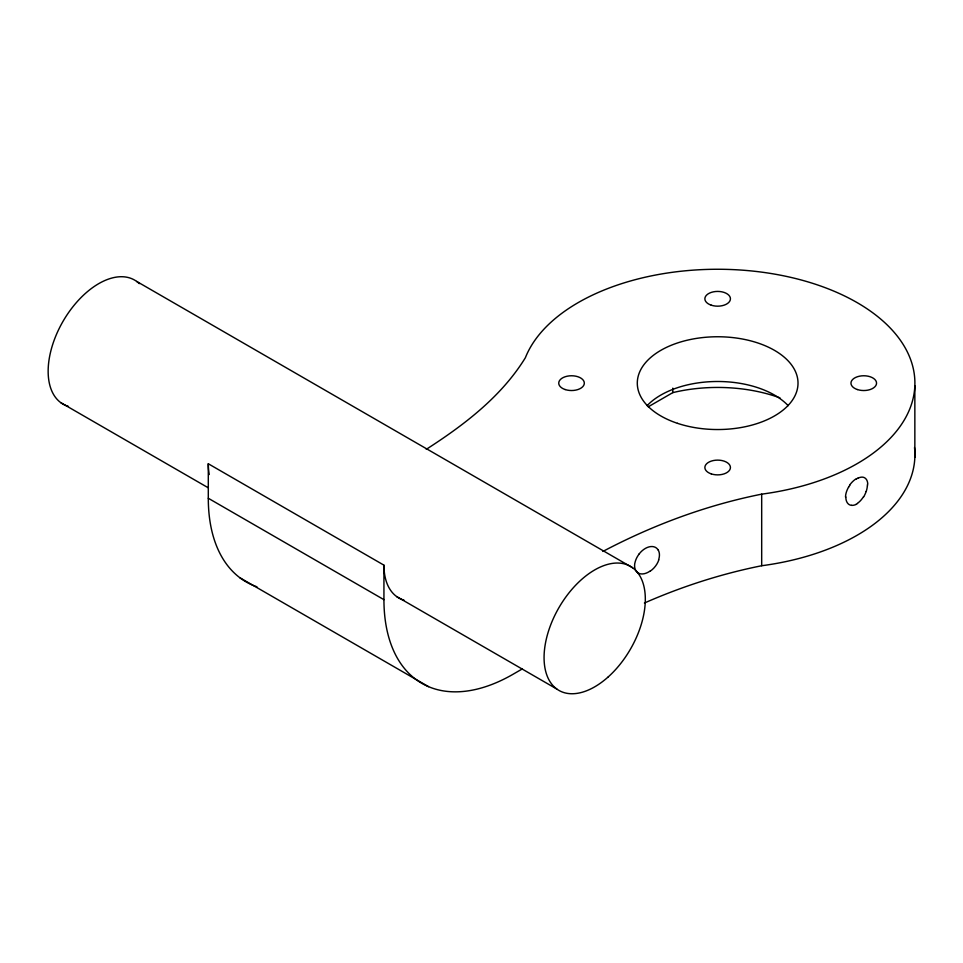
<?xml version="1.0" encoding="UTF-8"?>
<svg xmlns="http://www.w3.org/2000/svg" width="963" height="963" viewBox="0 0 963 963"><rect width="100%" height="100%" fill="white"/><g stroke="black" fill="none" stroke-linecap="round" stroke-linejoin="round"><path stroke-width="1.44" d="M845.61 497.305L845.622 496.703M658.596 559.84L658.909 558.805A15.42 10.292 -50.7 0 0 658.427 550.403L658.283 550.162M650.29 570.927L649.495 571.468A15.504 9.871 -51.1 0 1 640.985 573.9A15.468 9.907 -51.7 0 1 640.287 573.792A15.468 9.919 -52 0 1 637.362 572.407A15.456 9.931 -52.9 0 1 634.773 563.343L634.906 563.03A15.456 9.907 -53.9 0 1 638.457 554.941A15.468 10.124 -53.5 0 1 639.251 553.749M426.284 449.324C464.166 424.948 501.446 396.636 525.377 357.718A197.246 113.887 0 0 1 732.446 269.58A197.246 113.887 0 0 1 914.344 374.607A197.246 113.887 0 0 1 761.685 494.151C706.276 505.202 652.806 525.124 602.862 551.45M648.243 406.807L672.8 392.627A116.535 67.278 0 0 1 779.958 397.863M522.139 669.008L513.074 674.244A182.645 105.448 -60 0 1 383.936 599.672L208.297 498.268L208.297 463.757L383.936 565.161A71.599 41.337 -60 0 0 404.111 600.214M644.391 603.019C682.021 586.491 721.371 573.804 761.685 565.738A197.246 113.887 0 0 0 914.513 447.554M136.674 281.425L632.595 567.749M60.886 402.715L208.008 487.651M396.66 596.579L556.807 689.027M239.835 577.716L428.499 686.643M914.85 385.754L914.85 457.341M761.685 494.151L761.685 565.738M672.8 388.149L672.8 392.627M383.936 565.161L383.936 599.672M647.112 405.652A80.362 46.393 0 0 1 717.652 381.492A80.362 46.393 0 0 1 788.179 405.652M845.839 497.305A15.528 9.474 -59.1 0 0 848.319 503.962A15.047 9.173 -60.4 0 0 849.426 504.72A15.733 9.642 -62.3 0 0 851.689 505.346M658.8 559.924A15.492 10.292 -50.9 0 1 650.338 571.083M639.288 553.773A15.492 10.208 -53.5 0 1 658.223 550.114M845.538 496.739A15.456 9.582 -56 0 1 846.898 490.636A15.733 9.486 -56.8 0 1 848.535 487.23M848.584 487.254A15.047 8.763 -57.2 0 1 849.787 485.376M849.571 485.196A15.564 8.836 -57.2 0 1 856.468 478.623M856.468 478.924A14.987 7.945 -56.2 0 1 858.021 478.069M858.009 478.19A15.456 8.222 -56.3 0 1 862.041 477.13A15.733 8.523 -57.8 0 1 864.148 477.564A15.047 8.21 -59.5 0 1 865.183 478.19A15.564 8.486 -60.7 0 1 867.747 483.92M867.494 484.1A14.987 7.945 -63.7 0 1 867.458 485.93M867.35 485.99A15.456 8.222 -63.6 0 1 866.194 491.467M866.158 491.467A15.733 8.679 -63 0 1 864.726 494.886A15.047 8.619 -62.7 0 1 863.715 496.824M863.522 496.667A15.564 9.136 -62.8 0 1 857.479 503.288M857.503 503.553A14.987 9.317 -64 0 1 855.938 504.407M855.926 504.492A15.456 9.594 -63.9 0 1 851.701 505.346M209.248 474.518A71.599 41.337 -60 0 1 208.297 463.757M256.916 586.792A182.645 105.448 -60 0 1 208.297 498.268M68.433 406.386A71.599 41.337 -60 0 1 62.98 321.401A71.599 41.337 -60 0 1 139.298 283.64M677.471 423.323A80.362 46.393 0 0 0 798.014 383.142A80.362 46.393 0 0 0 677.471 342.972A80.362 46.393 0 0 0 677.471 423.323M711.26 473.892A12.784 7.379 0 0 0 730.436 467.5A12.784 7.379 0 0 0 711.26 461.108A12.784 7.379 0 0 0 711.26 473.892M565.149 389.546A12.784 7.379 0 0 0 584.324 383.142A12.784 7.379 0 0 0 565.149 376.75A12.784 7.379 0 0 0 565.149 389.546M857.371 389.546A12.784 7.379 0 0 0 876.547 383.142A12.784 7.379 0 0 0 857.371 376.75A12.784 7.379 0 0 0 857.371 389.546M711.26 305.187A12.784 7.379 0 0 0 730.436 298.795A12.784 7.379 0 0 0 711.26 292.403A12.784 7.379 0 0 0 711.26 305.187M607.797 677.29A71.599 41.337 -60 0 0 630.5 566.388A71.599 41.337 -60 0 0 545.792 641.49A71.599 41.337 -60 0 0 607.797 677.29"/></g></svg>
